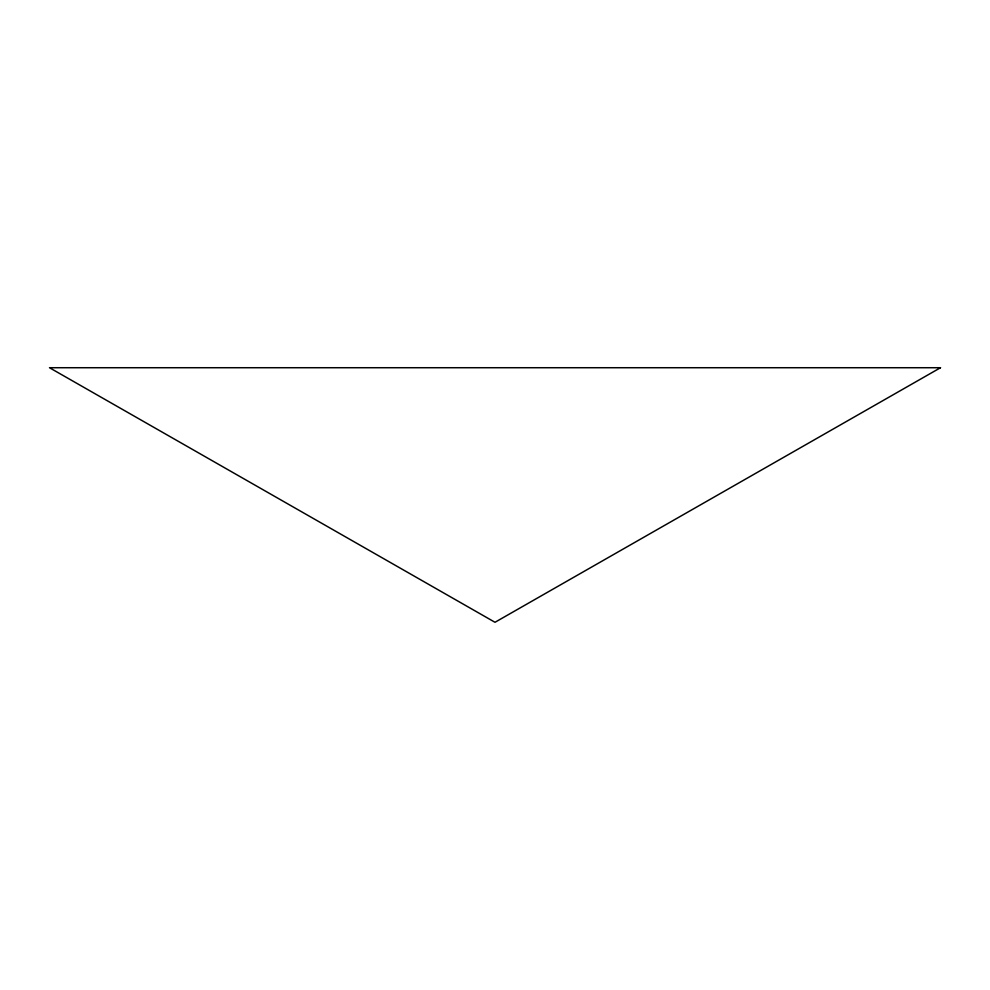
<?xml version="1.0" encoding="UTF-8"?>
<svg xmlns="http://www.w3.org/2000/svg" width="990" height="990" viewBox="0 0 990 990"><rect width="100%" height="100%" fill="white"/><g stroke="black" fill="none" stroke-linecap="round" stroke-linejoin="round"><path stroke-width="1.49" d="M940.5 367.723L495 622.277L49.5 367.723L940.5 367.723"/></g></svg>
